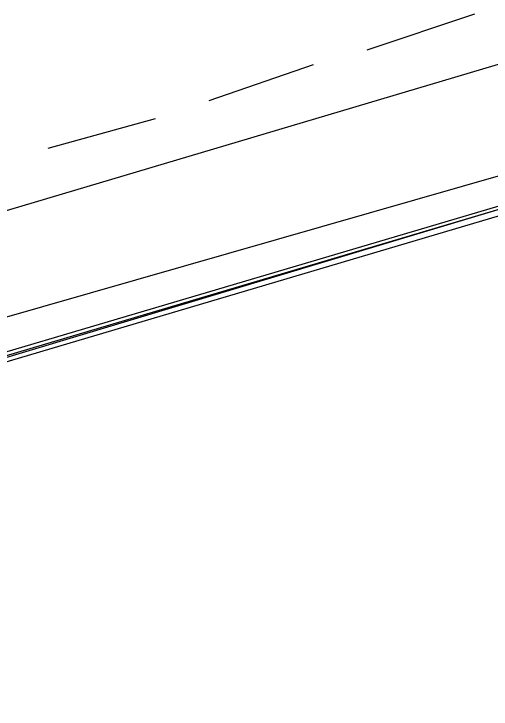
# Model space of a CAD drawing. Header units: feet. Extents: x -84 to 198, y -22 to 181.
# Drawn here: x 89.273 to 91.407, y 17.939 to 21.044 of the extents above; entities that cross this region are included whole.
import ezdxf

# ---------------------------------------------------------------- set-up
doc = ezdxf.new("R2010")
doc.units = ezdxf.units.FT
doc.layers.add('A-LINEA', color=7, linetype='CONTINUOUS')

msp = doc.modelspace()

# ---------------------------------------------------------------- linework, layer by layer
at = {"layer": 'A-LINEA'}
for p, q in [((90.8533, 20.8844), (91.3333, 21.0444)), ((90.8533, 20.8844), (91.3333, 21.0444)), ((83.1192, 17.9387), (93.6963, 20.9676)), ((83.1192, 17.9387), (93.6963, 20.9676)), ((87.9333, 19.7778), (91.48, 20.8311)), ((87.9333, 19.7778), (91.48, 20.8311)), ((90.1467, 20.6578), (90.6133, 20.8178)), ((90.1467, 20.6578), (90.6133, 20.8178)), ((89.4267, 20.4444), (89.9067, 20.5778)), ((89.4267, 20.4444), (89.9067, 20.5778))]:
    msp.add_line(p, q, dxfattribs=at)
for points in [[(88, 19.1511), (91.7733, 20.2711), (91.7733, 20.2844), (87.9867, 19.1644), (88, 19.1511)], [(88, 19.1511), (91.7733, 20.2711), (91.7733, 20.2844), (87.9867, 19.1644), (88, 19.1511)], [(88, 19.1244), (91.7867, 20.2444), (91.7867, 20.2711), (91.7733, 20.2711), (88, 19.1378), (88, 19.1244)], [(88, 19.1244), (91.7867, 20.2444), (91.7867, 20.2711), (91.7733, 20.2711), (88, 19.1378), (88, 19.1244)]]:
    msp.add_lwpolyline(points, dxfattribs=at)

doc.saveas('drawing.dxf')
